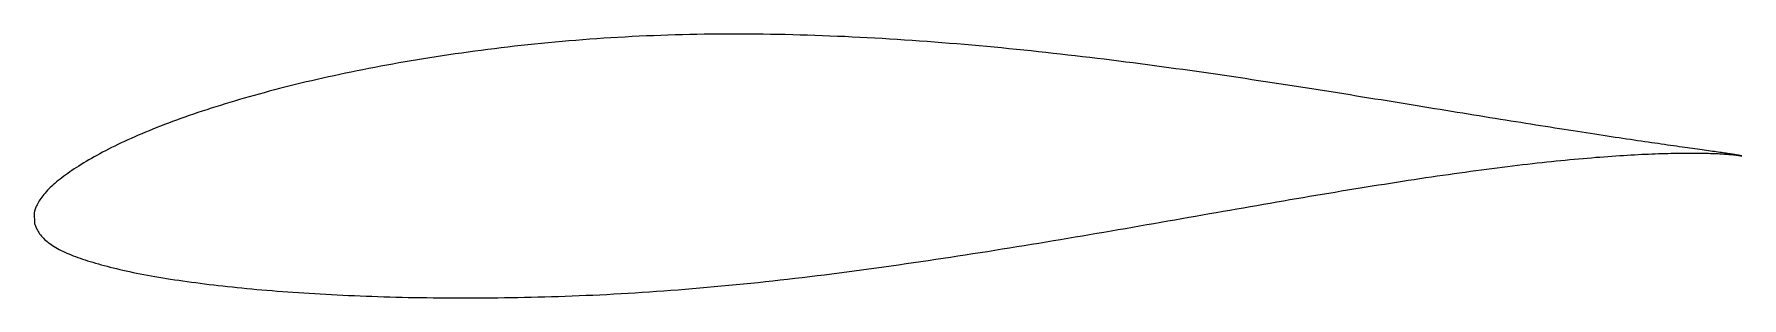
# Model space of a CAD drawing. Header units: metres. Extents: x -19.2 to 39, y -3.3 to 5.7.
import ezdxf

# ---------------------------------------------------------------- set-up
doc = ezdxf.new("R2010")
doc.units = ezdxf.units.M

msp = doc.modelspace()

# ---------------------------------------------------------------- linework, layer by layer
msp.add_lwpolyline([(39.038, 1.551), (39.037, 1.551), (39.034, 1.552), (39.028, 1.554), (39.02, 1.556), (39.01, 1.558), (38.998, 1.56), (38.983, 1.563), (38.967, 1.566), (38.948, 1.57), (38.926, 1.574), (38.903, 1.578), (38.877, 1.582), (38.849, 1.587), (38.819, 1.592), (38.787, 1.597), (38.752, 1.602), (38.716, 1.608), (38.677, 1.614), (38.635, 1.62), (38.592, 1.627), (38.546, 1.634), (38.499, 1.641), (38.449, 1.648), (38.397, 1.656), (38.342, 1.664), (38.286, 1.672), (38.227, 1.68), (38.166, 1.689), (38.103, 1.698), (38.038, 1.707), (37.971, 1.717), (37.901, 1.727), (37.829, 1.737), (37.756, 1.747), (37.68, 1.758), (37.602, 1.769), (37.521, 1.78), (37.439, 1.792), (37.355, 1.804), (37.268, 1.816), (37.179, 1.828), (37.089, 1.841), (36.996, 1.854), (36.901, 1.868), (36.804, 1.882), (36.705, 1.896), (36.604, 1.91), (36.501, 1.925), (36.396, 1.94), (36.288, 1.955), (36.179, 1.971), (36.068, 1.987), (35.955, 2.004), (35.839, 2.021), (35.722, 2.038), (35.603, 2.055), (35.482, 2.073), (35.358, 2.091), (35.233, 2.11), (35.106, 2.128), (34.977, 2.148), (34.846, 2.167), (34.713, 2.187), (34.578, 2.208), (34.442, 2.228), (34.303, 2.249), (34.163, 2.271), (34.02, 2.293), (33.876, 2.315), (33.73, 2.337), (33.582, 2.36), (33.433, 2.383), (33.281, 2.407), (33.128, 2.431), (32.973, 2.455), (32.816, 2.48), (32.657, 2.505), (32.497, 2.53), (32.335, 2.556), (32.171, 2.582), (32.005, 2.608), (31.838, 2.635), (31.669, 2.662), (31.498, 2.689), (31.326, 2.717), (31.152, 2.745), (30.976, 2.773), (30.799, 2.801), (30.62, 2.83), (30.44, 2.859), (30.258, 2.889), (30.074, 2.919), (29.889, 2.949), (29.703, 2.979), (29.514, 3.009), (29.325, 3.04), (29.133, 3.071), (28.941, 3.103), (28.747, 3.134), (28.551, 3.166), (28.354, 3.199), (28.155, 3.231), (27.956, 3.264), (27.754, 3.296), (27.552, 3.329), (27.348, 3.363), (27.142, 3.396), (26.936, 3.43), (26.728, 3.464), (26.518, 3.497), (26.308, 3.531), (26.096, 3.566), (25.883, 3.6), (25.669, 3.635), (25.453, 3.669), (25.236, 3.704), (25.018, 3.739), (24.799, 3.773), (24.579, 3.808), (24.358, 3.843), (24.135, 3.878), (23.912, 3.913), (23.687, 3.948), (23.461, 3.983), (23.235, 4.018), (23.007, 4.053), (22.778, 4.088), (22.548, 4.123), (22.318, 4.158), (22.086, 4.193), (21.853, 4.228), (21.62, 4.262), (21.385, 4.297), (21.15, 4.331), (20.914, 4.365), (20.677, 4.399), (20.439, 4.433), (20.2, 4.467), (19.961, 4.501), (19.721, 4.534), (19.48, 4.567), (19.238, 4.6), (18.995, 4.633), (18.752, 4.665), (18.509, 4.697), (18.264, 4.729), (18.019, 4.761), (17.773, 4.793), (17.527, 4.824), (17.28, 4.854), (17.033, 4.885), (16.785, 4.915), (16.536, 4.944), (16.287, 4.973), (16.038, 5.002), (15.788, 5.03), (15.537, 5.058), (15.286, 5.086), (15.035, 5.113), (14.784, 5.14), (14.532, 5.166), (14.279, 5.192), (14.027, 5.217), (13.774, 5.242), (13.52, 5.266), (13.267, 5.289), (13.013, 5.313), (12.759, 5.335), (12.505, 5.357), (12.25, 5.379), (11.996, 5.4), (11.741, 5.421), (11.486, 5.44), (11.231, 5.46), (10.976, 5.478), (10.721, 5.496), (10.466, 5.513), (10.21, 5.53), (9.955, 5.547), (9.7, 5.562), (9.445, 5.577), (9.19, 5.591), (8.934, 5.604), (8.679, 5.617), (8.424, 5.629), (8.17, 5.64), (7.915, 5.651), (7.661, 5.66), (7.406, 5.67), (7.152, 5.678), (6.898, 5.685), (6.645, 5.692), (6.391, 5.698), (6.138, 5.703), (5.885, 5.707), (5.633, 5.711), (5.381, 5.714), (5.129, 5.715), (4.878, 5.716), (4.627, 5.717), (4.376, 5.716), (4.126, 5.714), (3.877, 5.712), (3.627, 5.709), (3.379, 5.705), (3.131, 5.7), (2.883, 5.694), (2.636, 5.687), (2.389, 5.68), (2.143, 5.671), (1.898, 5.662), (1.653, 5.652), (1.409, 5.641), (1.166, 5.629), (0.923, 5.616), (0.681, 5.602), (0.44, 5.588), (0.2, 5.572), (-0.04, 5.556), (-0.279, 5.539), (-0.517, 5.521), (-0.755, 5.503), (-0.991, 5.483), (-1.227, 5.463), (-1.462, 5.442), (-1.696, 5.42), (-1.929, 5.397), (-2.161, 5.374), (-2.392, 5.35), (-2.622, 5.325), (-2.852, 5.299), (-3.08, 5.273), (-3.307, 5.246), (-3.533, 5.218), (-3.759, 5.19), (-3.983, 5.161), (-4.206, 5.131), (-4.428, 5.101), (-4.649, 5.07), (-4.869, 5.039), (-5.088, 5.006), (-5.305, 4.974), (-5.521, 4.941), (-5.737, 4.907), (-5.951, 4.873), (-6.163, 4.838), (-6.375, 4.802), (-6.585, 4.766), (-6.794, 4.73), (-7.002, 4.693), (-7.208, 4.656), (-7.414, 4.618), (-7.617, 4.579), (-7.82, 4.54), (-8.021, 4.5), (-8.221, 4.46), (-8.419, 4.42), (-8.616, 4.379), (-8.812, 4.337), (-9.006, 4.295), (-9.198, 4.253), (-9.39, 4.21), (-9.579, 4.167), (-9.768, 4.124), (-9.954, 4.08), (-10.14, 4.035), (-10.323, 3.99), (-10.505, 3.945), (-10.686, 3.899), (-10.865, 3.854), (-11.042, 3.808), (-11.218, 3.761), (-11.392, 3.714), (-11.565, 3.667), (-11.736, 3.62), (-11.905, 3.572), (-12.073, 3.524), (-12.239, 3.476), (-12.403, 3.427), (-12.566, 3.378), (-12.727, 3.329), (-12.886, 3.28), (-13.043, 3.231), (-13.199, 3.181), (-13.353, 3.131), (-13.505, 3.081), (-13.655, 3.031), (-13.804, 2.98), (-13.951, 2.929), (-14.096, 2.878), (-14.239, 2.827), (-14.38, 2.776), (-14.519, 2.725), (-14.657, 2.674), (-14.793, 2.622), (-14.926, 2.57), (-15.058, 2.518), (-15.188, 2.466), (-15.317, 2.414), (-15.443, 2.362), (-15.567, 2.31), (-15.689, 2.258), (-15.81, 2.205), (-15.928, 2.153), (-16.045, 2.1), (-16.159, 2.047), (-16.272, 1.995), (-16.382, 1.942), (-16.491, 1.889), (-16.597, 1.836), (-16.702, 1.783), (-16.804, 1.73), (-16.905, 1.677), (-17.003, 1.625), (-17.1, 1.572), (-17.194, 1.519), (-17.286, 1.467), (-17.376, 1.414), (-17.464, 1.362), (-17.551, 1.31), (-17.635, 1.259), (-17.716, 1.207), (-17.796, 1.156), (-17.874, 1.105), (-17.95, 1.054), (-18.023, 1.004), (-18.094, 0.954), (-18.164, 0.904), (-18.231, 0.855), (-18.296, 0.806), (-18.359, 0.757), (-18.42, 0.709), (-18.478, 0.661), (-18.535, 0.612), (-18.589, 0.565), (-18.641, 0.517), (-18.691, 0.47), (-18.739, 0.423), (-18.784, 0.376), (-18.828, 0.329), (-18.869, 0.283), (-18.908, 0.237), (-18.945, 0.191), (-18.98, 0.146), (-19.013, 0.101), (-19.043, 0.056), (-19.071, 0.012), (-19.097, -0.031), (-19.121, -0.074), (-19.143, -0.115), (-19.162, -0.156), (-19.179, -0.196), (-19.194, -0.234), (-19.208, -0.27), (-19.218, -0.303), (-19.227, -0.333), (-19.234, -0.359), (-19.239, -0.379), (-19.242, -0.392), (-19.228, -0.764), (-19.227, -0.767), (-19.223, -0.776), (-19.217, -0.79), (-19.208, -0.811), (-19.197, -0.839), (-19.184, -0.873), (-19.168, -0.909), (-19.149, -0.948), (-19.129, -0.987), (-19.106, -1.027), (-19.081, -1.067), (-19.054, -1.107), (-19.025, -1.146), (-18.994, -1.186), (-18.96, -1.224), (-18.924, -1.263), (-18.886, -1.3), (-18.846, -1.337), (-18.803, -1.374), (-18.759, -1.41), (-18.712, -1.445), (-18.663, -1.48), (-18.612, -1.514), (-18.559, -1.548), (-18.504, -1.581), (-18.446, -1.614), (-18.387, -1.646), (-18.325, -1.678), (-18.261, -1.709), (-18.195, -1.74), (-18.127, -1.77), (-18.056, -1.8), (-17.984, -1.829), (-17.909, -1.858), (-17.833, -1.887), (-17.754, -1.916), (-17.673, -1.944), (-17.59, -1.973), (-17.505, -2.001), (-17.418, -2.029), (-17.329, -2.057), (-17.237, -2.084), (-17.144, -2.112), (-17.048, -2.14), (-16.951, -2.167), (-16.851, -2.194), (-16.75, -2.221), (-16.646, -2.247), (-16.541, -2.274), (-16.433, -2.3), (-16.323, -2.326), (-16.212, -2.352), (-16.098, -2.378), (-15.982, -2.403), (-15.865, -2.428), (-15.745, -2.452), (-15.624, -2.476), (-15.5, -2.5), (-15.375, -2.524), (-15.248, -2.547), (-15.119, -2.57), (-14.987, -2.592), (-14.854, -2.615), (-14.72, -2.637), (-14.583, -2.658), (-14.444, -2.679), (-14.304, -2.7), (-14.162, -2.721), (-14.017, -2.741), (-13.871, -2.762), (-13.724, -2.781), (-13.574, -2.801), (-13.423, -2.82), (-13.27, -2.839), (-13.115, -2.857), (-12.958, -2.875), (-12.8, -2.893), (-12.64, -2.911), (-12.478, -2.928), (-12.315, -2.945), (-12.149, -2.961), (-11.983, -2.977), (-11.814, -2.993), (-11.644, -3.009), (-11.472, -3.024), (-11.299, -3.039), (-11.124, -3.053), (-10.947, -3.067), (-10.769, -3.081), (-10.589, -3.095), (-10.408, -3.108), (-10.225, -3.12), (-10.04, -3.132), (-9.854, -3.144), (-9.667, -3.156), (-9.478, -3.167), (-9.287, -3.178), (-9.096, -3.188), (-8.902, -3.198), (-8.708, -3.208), (-8.511, -3.217), (-8.314, -3.225), (-8.115, -3.233), (-7.915, -3.241), (-7.713, -3.248), (-7.51, -3.255), (-7.306, -3.262), (-7.1, -3.268), (-6.893, -3.273), (-6.685, -3.278), (-6.476, -3.283), (-6.265, -3.287), (-6.053, -3.29), (-5.84, -3.293), (-5.626, -3.296), (-5.411, -3.298), (-5.194, -3.3), (-4.976, -3.301), (-4.757, -3.302), (-4.537, -3.302), (-4.316, -3.302), (-4.094, -3.301), (-3.871, -3.3), (-3.647, -3.298), (-3.422, -3.296), (-3.195, -3.293), (-2.968, -3.29), (-2.74, -3.286), (-2.511, -3.281), (-2.281, -3.276), (-2.05, -3.27), (-1.818, -3.264), (-1.585, -3.257), (-1.351, -3.25), (-1.117, -3.242), (-0.881, -3.233), (-0.645, -3.224), (-0.408, -3.214), (-0.171, -3.203), (0.068, -3.192), (0.307, -3.18), (0.547, -3.167), (0.788, -3.154), (1.029, -3.14), (1.271, -3.125), (1.513, -3.109), (1.756, -3.093), (2, -3.077), (2.245, -3.059), (2.49, -3.041), (2.735, -3.022), (2.981, -3.002), (3.228, -2.982), (3.475, -2.961), (3.722, -2.939), (3.97, -2.917), (4.219, -2.894), (4.467, -2.87), (4.716, -2.846), (4.966, -2.821), (5.216, -2.796), (5.466, -2.77), (5.717, -2.743), (5.968, -2.715), (6.219, -2.687), (6.47, -2.659), (6.722, -2.63), (6.974, -2.6), (7.226, -2.57), (7.479, -2.539), (7.731, -2.508), (7.984, -2.476), (8.237, -2.443), (8.49, -2.411), (8.743, -2.377), (8.996, -2.343), (9.249, -2.309), (9.502, -2.274), (9.755, -2.239), (10.008, -2.204), (10.262, -2.168), (10.515, -2.131), (10.768, -2.095), (11.021, -2.058), (11.274, -2.02), (11.527, -1.983), (11.779, -1.944), (12.032, -1.906), (12.284, -1.867), (12.537, -1.828), (12.789, -1.789), (13.04, -1.75), (13.292, -1.71), (13.543, -1.67), (13.794, -1.63), (14.045, -1.589), (14.295, -1.549), (14.545, -1.508), (14.795, -1.467), (15.044, -1.426), (15.293, -1.385), (15.542, -1.343), (15.79, -1.301), (16.038, -1.26), (16.285, -1.218), (16.532, -1.176), (16.778, -1.134), (17.023, -1.092), (17.268, -1.05), (17.513, -1.008), (17.757, -0.966), (18, -0.924), (18.243, -0.881), (18.485, -0.839), (18.727, -0.797), (18.968, -0.755), (19.208, -0.713), (19.447, -0.671), (19.686, -0.629), (19.924, -0.587), (20.161, -0.546), (20.398, -0.504), (20.633, -0.463), (20.868, -0.421), (21.102, -0.38), (21.336, -0.339), (21.568, -0.299), (21.799, -0.258), (22.03, -0.218), (22.26, -0.178), (22.488, -0.138), (22.716, -0.098), (22.943, -0.059), (23.169, -0.02), (23.394, 0.019), (23.617, 0.057), (23.84, 0.095), (24.062, 0.133), (24.283, 0.171), (24.502, 0.208), (24.721, 0.245), (24.938, 0.281), (25.154, 0.317), (25.369, 0.353), (25.583, 0.388), (25.796, 0.423), (26.008, 0.458), (26.218, 0.492), (26.427, 0.526), (26.635, 0.559), (26.842, 0.592), (27.047, 0.624), (27.251, 0.656), (27.454, 0.688), (27.655, 0.719), (27.856, 0.75), (28.054, 0.779), (28.252, 0.809), (28.448, 0.838), (28.642, 0.867), (28.836, 0.895), (29.027, 0.922), (29.218, 0.949), (29.407, 0.976), (29.594, 1.002), (29.78, 1.027), (29.965, 1.052), (30.148, 1.077), (30.329, 1.1), (30.509, 1.124), (30.687, 1.147), (30.864, 1.169), (31.039, 1.191), (31.213, 1.212), (31.385, 1.233), (31.555, 1.253), (31.724, 1.273), (31.891, 1.292), (32.057, 1.31), (32.221, 1.328), (32.383, 1.346), (32.543, 1.363), (32.702, 1.379), (32.859, 1.395), (33.014, 1.41), (33.168, 1.425), (33.319, 1.439), (33.469, 1.453), (33.618, 1.467), (33.764, 1.479), (33.909, 1.492), (34.052, 1.504), (34.193, 1.515), (34.332, 1.526), (34.469, 1.536), (34.605, 1.546), (34.738, 1.555), (34.87, 1.564), (35, 1.572), (35.128, 1.58), (35.254, 1.587), (35.378, 1.594), (35.5, 1.601), (35.621, 1.607), (35.739, 1.612), (35.855, 1.617), (35.97, 1.622), (36.082, 1.627), (36.193, 1.631), (36.301, 1.634), (36.408, 1.637), (36.512, 1.64), (36.615, 1.642), (36.715, 1.644), (36.813, 1.646), (36.91, 1.647), (37.004, 1.649), (37.096, 1.649), (37.187, 1.65), (37.275, 1.65), (37.361, 1.649), (37.445, 1.649), (37.527, 1.648), (37.606, 1.647), (37.684, 1.646), (37.76, 1.645), (37.833, 1.643), (37.904, 1.641), (37.974, 1.639), (38.041, 1.637), (38.106, 1.634), (38.168, 1.632), (38.229, 1.629), (38.288, 1.626), (38.344, 1.623), (38.398, 1.619), (38.45, 1.616), (38.5, 1.613), (38.547, 1.609), (38.593, 1.606), (38.636, 1.602), (38.677, 1.599), (38.716, 1.595), (38.753, 1.591), (38.787, 1.588), (38.82, 1.584), (38.85, 1.581), (38.877, 1.577), (38.903, 1.574), (38.926, 1.571), (38.948, 1.568), (38.967, 1.565), (38.983, 1.562), (38.998, 1.56), (39.01, 1.557), (39.02, 1.555), (39.028, 1.554), (39.034, 1.552), (39.037, 1.551), (39.038, 1.551)], close=True)

doc.saveas('drawing.dxf')
